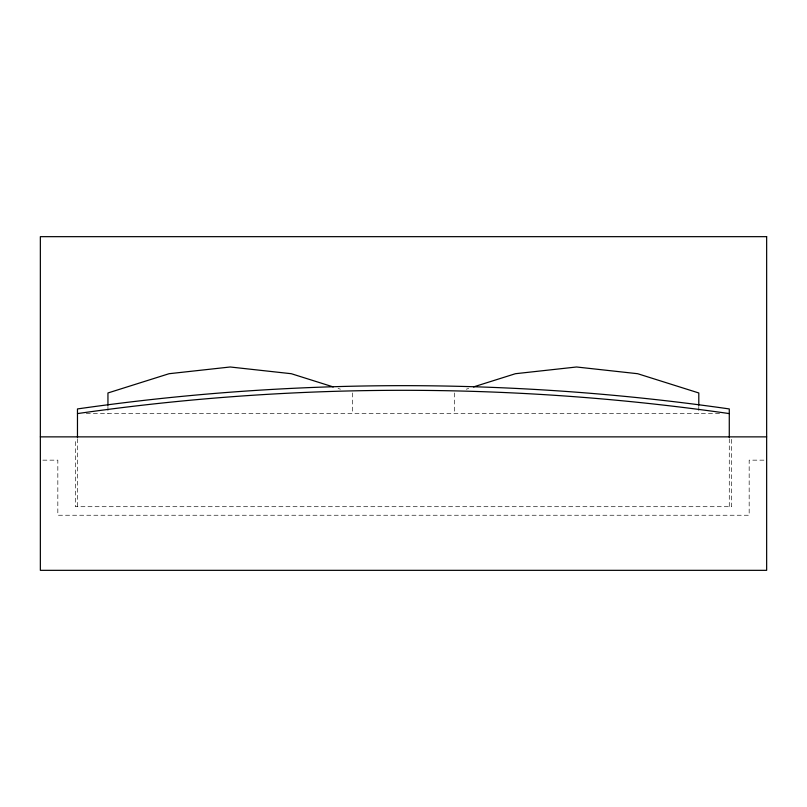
<?xml version="1.0" encoding="UTF-8"?>
<svg xmlns="http://www.w3.org/2000/svg" width="807" height="807" viewBox="0 0 807 807"><rect width="100%" height="100%" fill="white"/><g stroke="black" fill="none" stroke-linecap="round" stroke-linejoin="round"><path stroke-width="0.61" stroke-dasharray="4.04 3.03" d="M466.285 389.196L468.685 388.439M86.288 413.588L721.71 413.588M42.852 460.151L57.832 460.151L57.832 515.239L749.168 515.239L749.168 460.151L764.148 460.151M338.062 388.439L340.453 389.196M731.687 439.361L731.687 506.705L75.313 506.705L75.313 439.361M729.276 438.756L729.276 506.705M698.801 406.456L698.801 413.588M454.301 392.969L454.301 413.588M352.437 392.969L352.437 413.588M107.946 406.456L107.946 413.588M77.472 438.756L77.472 506.705"/><path stroke-width="1.21" d="M473.477 386.926L515.421 373.712L576.551 366.993L637.671 373.712L698.801 392.969L698.801 405.265M40.35 436.869L766.65 436.869M333.261 386.926L291.317 373.712L230.197 366.993L169.066 373.712L107.946 392.969L107.946 405.265M729.276 437.495L729.276 408.937A2292.969 2292.969 0 0 0 77.472 408.937L77.472 437.495M77.472 413.588A2292.969 2292.969 0 0 1 729.276 413.588M766.65 236.663L40.35 236.663L40.35 570.337L766.65 570.337L766.65 236.663"/></g></svg>
